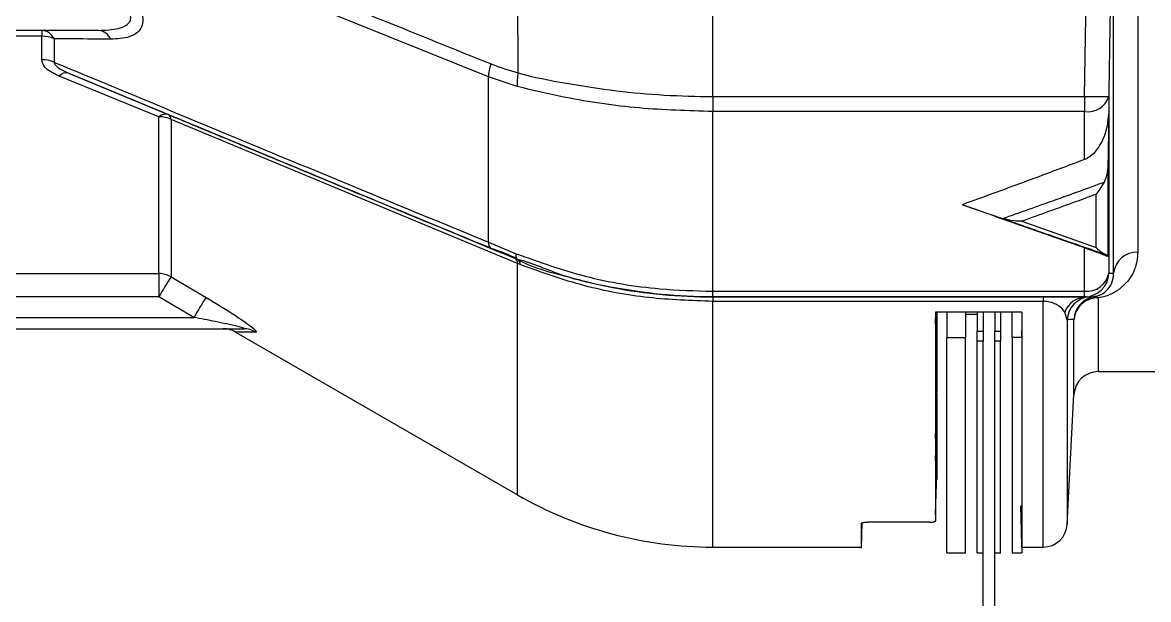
# Model space of a CAD drawing. Extents: x 17.1 to 113.1, y 3.8 to 84.5.
# Drawn here: x 78.4 to 81.285, y 32.362 to 33.842 of the extents above; entities that cross this region are included whole.
import ezdxf

# ---------------------------------------------------------------- set-up
doc = ezdxf.new("R2010")
doc.units = 0
doc.header["$MEASUREMENT"] = 0
doc.layers.add('OBJECT', color=7, linetype='CONTINUOUS')

msp = doc.modelspace()

# ---------------------------------------------------------------- linework, layer by layer
at = {"layer": 'OBJECT'}
for p, q in [((81.2578, 34.5801), (81.2578, 33.2526)), ((81.1958, 33.1986), (81.1958, 34.5537)), ((79.5934, 33.702), (78.4803, 34.1521)), ((81.1213, 33.6521), (81.1265, 33.9874)), ((79.6702, 33.7124), (79.6685, 33.9587)), ((80.1684, 33.6521), (80.1684, 33.862)), ((78.5944, 33.8215), (74.5395, 33.8215)), ((78.4493, 33.8215), (78.4493, 33.8065)), ((78.4493, 33.8065), (74.5303, 33.8065)), ((78.4493, 33.7464), (78.4493, 33.8065)), ((78.4803, 33.8002), (78.4803, 33.7399)), ((78.7493, 33.6001), (78.4934, 33.7043)), ((78.5172, 33.7122), (78.7731, 33.6056)), ((79.6672, 33.6776), (79.5934, 33.702)), ((79.5934, 33.2784), (79.5934, 33.702)), ((80.1684, 33.6521), (80.1684, 33.6136)), ((80.1684, 33.6521), (81.1213, 33.6521)), ((81.1213, 33.6521), (81.1213, 33.6136)), ((81.1833, 33.6522), (81.1833, 33.6076)), ((78.7493, 33.1979), (78.7493, 33.6001)), ((79.6684, 33.2238), (78.7803, 33.5932)), ((78.7803, 33.5932), (78.7803, 33.1898)), ((80.1684, 33.1526), (80.1684, 33.6136)), ((81.1213, 33.6136), (80.1684, 33.6136)), ((81.1213, 33.4904), (81.1213, 33.6136)), ((81.1833, 33.6076), (81.1809, 33.4664)), ((81.1511, 33.2649), (81.1509, 33.4011)), ((80.8083, 33.3745), (80.9111, 33.3389)), ((80.9602, 33.3321), (81.1511, 33.2649)), ((79.5934, 33.2784), (79.665, 33.2488)), ((81.1213, 33.1526), (81.1213, 33.2638)), ((81.1833, 33.2407), (81.1811, 33.244)), ((79.6684, 33.2343), (79.6684, 33.2342)), ((79.6752, 33.2209), (79.6684, 33.2238)), ((79.6684, 32.6305), (79.6684, 33.2238)), ((81.1833, 33.2407), (81.1833, 33.1991)), ((74.5303, 33.1979), (78.7493, 33.1979)), ((78.7493, 33.1979), (78.7493, 33.1386)), ((78.7803, 33.1898), (78.87, 33.1369)), ((78.7493, 33.1386), (74.5358, 33.1386)), ((78.839, 33.0857), (78.7493, 33.1386)), ((80.1684, 33.1526), (81.1213, 33.1526)), ((80.1684, 33.1383), (80.1684, 33.1526)), ((81.1213, 33.1383), (80.1684, 33.1383)), ((80.1684, 33.1383), (80.1684, 33.1383)), ((80.1684, 33.1383), (81.015, 33.1383)), ((80.1684, 33.1383), (80.1684, 33.1266)), ((81.015, 33.1383), (81.015, 33.1266)), ((81.1213, 33.1383), (81.1213, 33.1526)), ((81.1265, 33.1382), (81.1213, 33.1383)), ((81.1265, 33.1382), (81.1333, 33.1384)), ((81.1562, 33.1355), (81.1562, 32.9465)), ((81.015, 33.1266), (80.1684, 33.1266)), ((80.1684, 32.4965), (80.1684, 33.1266)), ((80.9608, 33.0988), (80.739, 33.0988)), ((80.7391, 33.0683), (80.7399, 33.0988)), ((80.7424, 33.0988), (80.7424, 32.8937)), ((80.7684, 33.0988), (80.7684, 33.0337)), ((80.8164, 33.0988), (80.8164, 33.0337)), ((80.8464, 33.0988), (80.8464, 33.0499)), ((80.8613, 33.0988), (80.8613, 33.0499)), ((80.8913, 33.0988), (80.8913, 33.0499)), ((80.9062, 33.0988), (80.9062, 33.0499)), ((80.9362, 33.0337), (80.9362, 33.0988)), ((81.015, 32.4965), (81.015, 33.1266)), ((81.0769, 33.0794), (81.0707, 33.0987)), ((74.5403, 33.0857), (78.839, 33.0857)), ((80.8164, 33.0937), (80.8464, 33.0937)), ((81.0769, 33.0794), (81.0769, 32.5552)), ((81.0943, 32.8877), (81.0943, 33.0805)), ((74.5414, 33.0565), (78.9663, 33.0565)), ((78.9469, 33.047), (79.6684, 32.6305)), ((80.8464, 33.0499), (80.8613, 33.0499)), ((80.8464, 33.0248), (80.8464, 33.0499)), ((80.8613, 33.0499), (80.8613, 33.0248)), ((80.8913, 33.0499), (80.9062, 33.0499)), ((80.8913, 33.0248), (80.8913, 33.0499)), ((80.9062, 33.0499), (80.9062, 33.0248)), ((80.9602, 33.0337), (80.9602, 33.0516)), ((80.7684, 33.0337), (80.8164, 33.0337)), ((80.7684, 32.4815), (80.7684, 33.0337)), ((80.8164, 32.4815), (80.8164, 33.0337)), ((80.8613, 33.0248), (80.8464, 33.0248)), ((80.8464, 32.4815), (80.8464, 33.0248)), ((80.8613, 32.513), (80.8613, 33.0248)), ((80.9062, 33.0248), (80.8913, 33.0248)), ((80.8913, 32.513), (80.8913, 33.0248)), ((80.9062, 32.4815), (80.9062, 33.0248)), ((80.9602, 33.0337), (80.9362, 33.0337)), ((80.9362, 33.0337), (80.9362, 32.4815)), ((80.9602, 33.0337), (80.9602, 32.4815)), ((81.1562, 32.9465), (81.3626, 32.9465)), ((80.7394, 32.7752), (80.7424, 32.8901)), ((80.7424, 32.8901), (80.7424, 32.8937)), ((81.0769, 32.5552), (81.0943, 32.8877)), ((80.7395, 32.7181), (80.7424, 32.8308)), ((80.7424, 32.8308), (80.7424, 32.8269)), ((80.7424, 32.8269), (80.7424, 32.6867)), ((80.7424, 32.8269), (80.7424, 32.8269)), ((80.7396, 32.579), (80.7424, 32.6867)), ((80.7424, 32.6867), (80.7424, 32.6832)), ((80.5496, 32.4938), (80.5513, 32.5588)), ((80.7245, 32.5605), (80.5647, 32.5605)), ((80.1684, 32.4965), (80.5497, 32.4965)), ((80.8613, 32.3315), (80.8613, 32.513)), ((80.8913, 32.3315), (80.8913, 32.513)), ((80.9602, 32.4965), (81.015, 32.4965)), ((80.7684, 32.4815), (80.8164, 32.4815)), ((80.8464, 32.4815), (80.8613, 32.4815)), ((80.8913, 32.4815), (80.9062, 32.4815)), ((80.9362, 32.4815), (80.9602, 32.4815))]:
    msp.add_line(p, q, dxfattribs=at)
at = {"layer": 'OBJECT', "flags": 128}
for points in [[(79.6684, 33.2343), (79.6674, 33.2349), (79.6666, 33.2359), (79.6659, 33.2372), (79.6653, 33.2389), (79.665, 33.2409), (79.6648, 33.2432), (79.6648, 33.2458), (79.665, 33.2488)], [(80.9574, 32.6023), (80.9591, 32.537), (80.9601, 32.4984)]]:
    msp.add_lwpolyline(points, dxfattribs=at)
at = {"layer": 'OBJECT'}
for centre, radius, start, end in [((78.4464, 33.7841), 0.0375, 25.3814, 85.6141), ((78.5911, 33.7844), 0.0373, 23.093, 84.9547), ((78.4497, 33.7288), 0.0777, 66.7781, 90.265), ((78.4496, 33.6706), 0.0758, 66.1377, 90.2502), ((79.7183, 33.6935), 0.1253, 160.485, 176.1292), ((78.5118, 33.6886), 0.0242, 77.1686, 139.5518), ((79.7948, 33.6843), 0.1278, 167.3297, 183.0102), ((81.1516, 34.5825), 0.9309, 268.134, 271.9495), ((81.1302, 33.6685), 0.0556, 260.8355, 342.9674), ((78.7662, 33.5816), 0.025, 73.8178, 132.2728), ((78.7496, 33.5284), 0.0717, 64.5986, 90.2045), ((78.7654, 33.5929), 0.0149, 1.0371, 58.8516), ((79.6105, 33.2765), 0.0172, 173.6303, 235.2155), ((81.2548, 33.1935), 0.0592, 87.1148, 175.0409), ((79.6528, 33.2241), 0.0155, 358.8735, 57.9622), ((79.6602, 33.2216), 0.015, 357.5233, 57.1479), ((78.7493, 33.1351), 0.0628, 60.4666, 90.0273), ((80.1174, 32.3444), 1.582, 147.6977, 149.864), ((81.1274, 33.209), 0.0568, 263.8519, 349.9205), ((81.1213, 33.2003), 0.062, 270.0039, 358.8487), ((80.1994, 32.2968), 1.5726, 147.7097, 149.89), ((81.1271, 33.0783), 0.0599, 90.5711, 160.0609), ((81.1388, 33.0767), 0.062, 95.1281, 177.4895), ((81.1563, 33.0775), 0.062, 99.0486, 177.2), ((81.1544, 33.0751), 0.0603, 88.2794, 174.8877), ((81.1477, 33.126), 0.0128, 47.8726, 95.1742), ((78.9138, 32.9945), 0.062, 57.7956, 89.9999), ((78.9662, 32.9977), 0.0588, 58.1284, 89.9438), ((81.1562, 32.8845), 0.062, 90, 177), ((80.1684, 33.4965), 1, 240, 270), ((81.015, 32.5585), 0.062, 270, 357)]:
    msp.add_arc(centre, radius, start, end, dxfattribs=at)
for points, knots in [([(81.1958, 34.5537), (81.194, 34.3972), (81.1904, 34.0967), (81.1856, 33.7962), (81.1833, 33.6522)], [0, 0, 0, 0, 0.520773, 1, 1, 1, 1]), ([(78.5155, 34.1733), (78.6915, 34.1024), (79.0531, 33.9567), (79.4147, 33.8104), (79.6003, 33.7354)], [0, 0, 0, 0, 0.486991, 1, 1, 1, 1]), ([(78.6294, 33.9638), (78.6468, 33.9476), (78.6737, 33.9226), (78.6986, 33.8849), (78.7087, 33.8573), (78.7079, 33.8349), (78.6965, 33.8161), (78.6701, 33.8012), (78.6421, 33.7998), (78.6254, 33.799)], [0, 0, 0, 0, 0.224316, 0.345841, 0.447966, 0.550598, 0.643264, 0.786621, 1, 1, 1, 1]), ([(78.5944, 33.8215), (78.6122, 33.8221), (78.6364, 33.8229), (78.6617, 33.8317), (78.6728, 33.8397), (78.6775, 33.85), (78.6766, 33.8604), (78.6703, 33.8734), (78.6532, 33.8928), (78.6274, 33.9118), (78.6064, 33.9239), (78.5984, 33.9286)], [0, 0, 0, 0, 0.252396, 0.341468, 0.431196, 0.49019, 0.549439, 0.605131, 0.701098, 0.885221, 1, 1, 1, 1]), ([(78.6254, 33.799), (78.5938, 33.7992), (78.5452, 33.7996), (78.4972, 33.8), (78.4803, 33.8002)], [0, 0, 0, 0, 0.648491, 1, 1, 1, 1]), ([(78.4934, 33.7043), (78.4845, 33.7084), (78.4687, 33.7158), (78.4524, 33.7306), (78.4503, 33.7413), (78.4493, 33.7464)], [0, 0, 0, 0, 0.396711, 0.70683, 1, 1, 1, 1]), ([(78.4803, 33.7399), (78.5113, 33.7271), (78.6852, 33.6548), (79.0562, 33.5006), (79.3963, 33.3599), (79.5934, 33.2784)], [0, 0, 0, 0, 0.083458, 0.469005, 1, 1, 1, 1]), ([(78.4803, 33.7399), (78.4804, 33.7386), (78.4807, 33.736), (78.4843, 33.7309), (78.4936, 33.7234), (78.5057, 33.7172), (78.5149, 33.7132), (78.5172, 33.7122)], [0, 0, 0, 0, 0.116846, 0.233197, 0.437973, 0.854432, 1, 1, 1, 1]), ([(79.6003, 33.7354), (79.6235, 33.7272), (79.6467, 33.7191), (79.6702, 33.7124), (79.6702, 33.7124)], [0, 0, 0, 0, 0.999971, 1, 1, 1, 1]), ([(79.6006, 33.2623), (79.4152, 33.3391), (79.0541, 33.4887), (78.693, 33.6391), (78.5172, 33.7122)], [0, 0, 0, 0, 0.513344, 1, 1, 1, 1]), ([(79.6702, 33.7124), (79.6702, 33.7124), (79.7097, 33.7011), (79.7929, 33.6857), (79.9579, 33.6595), (80.0857, 33.6521), (80.1684, 33.6521), (80.1684, 33.6521)], [0, 0, 0, 0, 0.000004, 0.259099, 0.518181, 0.999995, 1, 1, 1, 1]), ([(80.1684, 33.6136), (80.1052, 33.6154), (79.9771, 33.619), (79.8083, 33.6439), (79.7081, 33.6679), (79.6672, 33.6776)], [0, 0, 0, 0, 0.365475, 0.741466, 1, 1, 1, 1]), ([(78.7731, 33.6056), (78.9169, 33.5459), (79.2127, 33.4229), (79.5088, 33.3003), (79.6611, 33.2372)], [0, 0, 0, 0, 0.48595, 1, 1, 1, 1]), ([(81.1213, 33.4904), (81.1282, 33.4942), (81.145, 33.5034), (81.1664, 33.5334), (81.1804, 33.5699), (81.1825, 33.5972), (81.1833, 33.6076)], [0, 0, 0, 0, 0.173965, 0.419974, 0.778927, 1, 1, 1, 1]), ([(81.1833, 33.6076), (81.1833, 33.543), (81.1833, 33.4138), (81.1833, 33.2984), (81.1833, 33.2407)], [0, 0, 0, 0, 0.5, 1, 1, 1, 1]), ([(81.1213, 33.4904), (81.0952, 33.4806), (81.043, 33.4609), (80.9387, 33.422), (80.8604, 33.3935), (80.8083, 33.3745)], [0, 0, 0, 0, 0.250124, 0.500247, 1, 1, 1, 1]), ([(81.1722, 33.4325), (81.1754, 33.4399), (81.18, 33.4508), (81.1807, 33.4626), (81.1809, 33.4664)], [0, 0, 0, 0, 0.681912, 1, 1, 1, 1]), ([(81.1809, 33.4664), (81.1809, 33.4346), (81.181, 33.3579), (81.1811, 33.2861), (81.1811, 33.244)], [0, 0, 0, 0, 0.413967, 1, 1, 1, 1]), ([(80.9111, 33.3389), (80.956, 33.3548), (81.043, 33.3856), (81.1301, 33.4172), (81.1722, 33.4325)], [0, 0, 0, 0, 0.515589, 1, 1, 1, 1]), ([(81.1509, 33.4011), (81.151, 33.4012), (81.1545, 33.4053), (81.1618, 33.4147), (81.1686, 33.4264), (81.1722, 33.4325)], [0, 0, 0, 0, 0.0055, 0.474179, 1, 1, 1, 1]), ([(81.1509, 33.4011), (81.1331, 33.3946), (81.0695, 33.3713), (81.0059, 33.3485), (80.9602, 33.3321)], [0, 0, 0, 0, 0.2808138, 1, 1, 1, 1]), ([(81.1213, 33.2638), (81.0691, 33.2819), (80.9648, 33.3182), (80.8605, 33.3558), (80.8083, 33.3745)], [0, 0, 0, 0, 0.499973, 1, 1, 1, 1]), ([(80.9602, 33.3321), (80.9601, 33.3321), (80.9533, 33.3321), (80.9364, 33.3327), (80.9206, 33.3366), (80.9111, 33.3389)], [0, 0, 0, 0, 0.004829, 0.40487, 1, 1, 1, 1]), ([(81.1724, 33.2476), (81.1302, 33.2621), (81.0431, 33.2921), (80.956, 33.323), (80.9111, 33.3389)], [0, 0, 0, 0, 0.4842849, 1, 1, 1, 1]), ([(79.6684, 33.2343), (79.6684, 33.2343), (79.6468, 33.2466), (79.6237, 33.2545), (79.6006, 33.2623)], [0, 0, 0, 0, 0.0000318, 1, 1, 1, 1]), ([(79.665, 33.2488), (79.7232, 33.2279), (79.8413, 33.1856), (80.0129, 33.1572), (80.1231, 33.1539), (80.1684, 33.1526)], [0, 0, 0, 0, 0.364404, 0.739433, 1, 1, 1, 1]), ([(81.1213, 33.2638), (81.1282, 33.2614), (81.145, 33.2555), (81.1664, 33.2478), (81.1804, 33.2423), (81.1825, 33.2411), (81.1833, 33.2407)], [0, 0, 0, 0, 0.1739661, 0.4199742, 0.7789256, 1, 1, 1, 1]), ([(81.1724, 33.2476), (81.1688, 33.2495), (81.162, 33.2533), (81.1546, 33.2609), (81.1511, 33.2648), (81.1511, 33.2649)], [0, 0, 0, 0, 0.521478, 0.994508, 1, 1, 1, 1]), ([(81.2578, 33.2526), (81.2563, 33.2377), (81.2534, 33.2081), (81.2315, 33.1749), (81.2042, 33.1527), (81.1815, 33.1408), (81.1627, 33.1368), (81.1562, 33.1355)], [0, 0, 0, 0, 0.318535, 0.636337, 0.797116, 0.929766, 1, 1, 1, 1]), ([(81.1811, 33.244), (81.1803, 33.2444), (81.1791, 33.245), (81.174, 33.247), (81.1724, 33.2476)], [0, 0, 0, 0, 0.67796, 1, 1, 1, 1]), ([(79.6611, 33.2372), (79.6634, 33.2361), (79.6658, 33.235), (79.6684, 33.2342), (79.6684, 33.2342)], [0, 0, 0, 0, 0.999732, 1, 1, 1, 1]), ([(80.1684, 33.1383), (80.1684, 33.1383), (80.1243, 33.1383), (80.036, 33.1423), (79.9077, 33.1618), (79.7833, 33.1885), (79.7081, 33.2244), (79.6684, 33.2343), (79.6684, 33.2343)], [0, 0, 0, 0, 0.000005, 0.255816, 0.511628, 0.755817, 0.999995, 1, 1, 1, 1]), ([(79.6684, 33.2342), (79.6684, 33.2342), (79.7043, 33.2137), (79.7865, 33.1928), (79.9099, 33.1598), (80.0387, 33.1425), (80.1251, 33.1383), (80.1684, 33.1383), (80.1684, 33.1383)], [0, 0, 0, 0, 0.000005, 0.252518, 0.505035, 0.752516, 0.999996, 1, 1, 1, 1]), ([(80.1684, 33.1266), (80.1135, 33.1286), (80.0021, 33.1326), (79.8341, 33.1636), (79.7294, 33.2014), (79.6752, 33.2209)], [0, 0, 0, 0, 0.319252, 0.647793, 1, 1, 1, 1]), ([(81.1465, 33.1387), (81.1503, 33.1396), (81.1663, 33.1434), (81.1796, 33.1553), (81.1939, 33.1737), (81.1952, 33.1903), (81.1958, 33.1986)], [0, 0, 0, 0, 0.0630612, 0.2691172, 0.6319316, 1, 1, 1, 1]), ([(81.1833, 33.1991), (81.184, 33.1991), (81.1874, 33.1989), (81.1917, 33.1988), (81.1948, 33.1986), (81.1958, 33.1986)], [0, 0, 0, 0, 0.14196, 0.7098, 1, 1, 1, 1]), ([(78.87, 33.1369), (78.8968, 33.1207), (78.9319, 33.0996), (78.9699, 33.0737), (78.9867, 33.0614), (78.9968, 33.0526), (79, 33.0482), (78.9981, 33.0478), (78.9973, 33.0476)], [0, 0, 0, 0, 0.4632026, 0.60576, 0.7490698, 0.8417793, 0.9353058, 1, 1, 1, 1]), ([(81.015, 33.1383), (81.0249, 33.1383), (81.0447, 33.1383), (81.0745, 33.1383), (81.1062, 33.1382), (81.1188, 33.1382), (81.1265, 33.1382)], [0, 0, 0, 0, 0.16794, 0.334632, 0.594445, 1, 1, 1, 1]), ([(81.1333, 33.1384), (81.1342, 33.1385), (81.1385, 33.1385), (81.143, 33.1386), (81.146, 33.1387), (81.1465, 33.1387)], [0, 0, 0, 0, 0.169099, 0.845499, 1, 1, 1, 1]), ([(80.739, 33.0988), (80.739, 33.0967), (80.739, 33.0925), (80.739, 33.0864), (80.7391, 33.0803), (80.7391, 33.0743), (80.7391, 33.0703), (80.7391, 33.0683)], [0, 0, 0, 0, 0.204305, 0.403229, 0.602155, 0.801079, 1, 1, 1, 1]), ([(80.9608, 33.0988), (80.9608, 33.0973), (80.9607, 33.0428), (80.9606, 32.9418), (80.9605, 32.8111), (80.9603, 32.701), (80.9603, 32.6138), (80.9602, 32.5499), (80.9602, 32.5111), (80.9602, 32.4941), (80.9602, 32.4978), (80.9602, 32.4984)], [0, 0, 0, 0, 0.003726, 0.140442, 0.277158, 0.417846, 0.558534, 0.69525, 0.831966, 0.972654, 1, 1, 1, 1]), ([(81.0707, 33.0987), (81.067, 33.1039), (81.062, 33.1109), (81.0477, 33.1197), (81.0369, 33.124), (81.0246, 33.1262), (81.0186, 33.1266), (81.0155, 33.1266), (81.015, 33.1266)], [0, 0, 0, 0, 0.476054, 0.640497, 0.854535, 0.926508, 0.987725, 1, 1, 1, 1]), ([(78.9663, 33.0565), (78.9668, 33.0565), (78.9676, 33.0565), (78.9681, 33.0568), (78.9678, 33.0572), (78.9663, 33.0578), (78.9611, 33.0596), (78.9371, 33.0657), (78.8948, 33.0747), (78.8571, 33.0821), (78.839, 33.0857)], [0, 0, 0, 0, 0.018434, 0.032621, 0.046846, 0.064939, 0.096407, 0.193734, 0.61436, 1, 1, 1, 1]), ([(81.0943, 33.0805), (81.0927, 33.0804), (81.0879, 33.08), (81.0813, 33.0797), (81.0769, 33.0794)], [0, 0, 0, 0, 0.33844, 1, 1, 1, 1]), ([(78.9973, 33.0476), (78.9881, 33.0477), (78.9607, 33.048), (78.9405, 33.0482), (78.9467, 33.0482), (78.9476, 33.0481)], [0, 0, 0, 0, 0.299901, 0.901044, 1, 1, 1, 1]), ([(80.7391, 33.0683), (80.7391, 33.04), (80.7392, 32.9836), (80.7393, 32.8817), (80.7394, 32.8175), (80.7394, 32.7752)], [0, 0, 0, 0, 0.25383, 0.507659, 1, 1, 1, 1]), ([(80.7424, 32.8901), (80.7424, 32.8849), (80.7424, 32.8746), (80.7424, 32.8545), (80.7424, 32.8402), (80.7424, 32.8308)], [0, 0, 0, 0, 0.250102, 0.500204, 1, 1, 1, 1]), ([(80.7394, 32.7752), (80.7394, 32.7702), (80.7394, 32.7602), (80.7394, 32.7409), (80.7395, 32.7272), (80.7395, 32.7181)], [0, 0, 0, 0, 0.251493, 0.502986, 1, 1, 1, 1]), ([(80.7395, 32.7181), (80.7395, 32.7041), (80.7395, 32.6761), (80.7395, 32.6269), (80.7396, 32.5981), (80.7396, 32.579)], [0, 0, 0, 0, 0.2515706, 0.5031414, 1, 1, 1, 1]), ([(80.7424, 32.6832), (80.7424, 32.6827), (80.7424, 32.6804), (80.7424, 32.676), (80.7424, 32.6723), (80.7424, 32.6701)], [0, 0, 0, 0, 0.124522, 0.499558, 1, 1, 1, 1]), ([(80.7396, 32.579), (80.7396, 32.5773), (80.7396, 32.5739), (80.7396, 32.5688), (80.7396, 32.5654), (80.7396, 32.5635)], [0, 0, 0, 0, 0.312019, 0.624039, 1, 1, 1, 1]), ([(80.5496, 32.5576), (80.5498, 32.5579), (80.5501, 32.5586), (80.5528, 32.5594), (80.5567, 32.5601), (80.5609, 32.5605), (80.5636, 32.5605), (80.5647, 32.5605)], [0, 0, 0, 0, 0.218091, 0.4362, 0.653567, 0.868344, 1, 1, 1, 1]), ([(80.5497, 32.5001), (80.5497, 32.5006), (80.5497, 32.5018), (80.5496, 32.5375), (80.5496, 32.5576)], [0, 0, 0, 0, 0.440292, 1, 1, 1, 1]), ([(80.7245, 32.5605), (80.7262, 32.5605), (80.7296, 32.5606), (80.734, 32.5611), (80.7374, 32.5618), (80.7393, 32.5627), (80.7395, 32.5633), (80.7396, 32.5635)], [0, 0, 0, 0, 0.210613, 0.421164, 0.633532, 0.848978, 1, 1, 1, 1])]:
    msp.add_open_spline(points, degree=3, knots=knots, dxfattribs=at)

doc.saveas('drawing.dxf')
